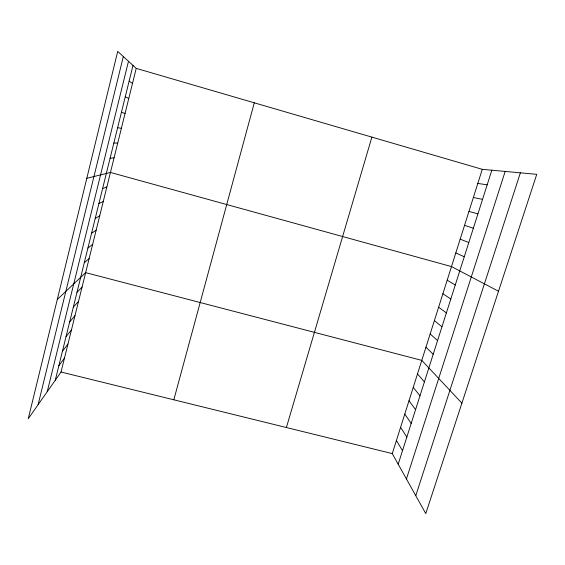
<?xml version="1.0" encoding="UTF-8"?>
<svg xmlns="http://www.w3.org/2000/svg" width="565" height="565" viewBox="0 0 565 565"><rect width="100%" height="100%" fill="white"/><g stroke="black" fill="none" stroke-linecap="round" stroke-linejoin="round"><path stroke-width="0.85" d="M38.095 404.702L123.318 56.542M47.234 391.672L128.488 61.281M55.271 380.224L133.008 65.427M61.027 372.024L136.229 68.372L117.704 51.394L28.25 418.736L61.027 372.024L392.265 453.596L425.77 513.606L536.75 174.331L482.284 169.331L136.229 68.372M173.829 399.801L254.285 102.816M286.399 427.521L371.883 137.126M392.265 453.596L482.284 169.331M398.191 464.211L491.833 170.206M406.433 478.979L505.174 171.435M415.769 495.696L520.372 172.826M58.838 365.774L64.481 358.055M62.433 351.239L67.962 344.014M66.041 336.62L71.458 329.889M69.665 321.923L74.975 315.694M73.316 307.141L78.507 301.42M76.988 292.282L82.066 287.062M57.291 299.485L85.64 272.634L421.78 360.378L461.895 403.163M84.284 262.739L89.129 258.551M87.907 248.07L92.632 244.391M91.551 233.31L96.156 230.16M95.21 218.478L99.701 215.844M98.896 203.555L103.268 201.458M102.604 188.555L106.849 186.987M86.798 178.307L110.45 172.445L451.484 266.588L498.507 291.236M110.076 158.292L114.074 157.819M113.84 143.037L117.718 143.114M477.813 183.441L487.171 184.833M117.633 127.69L121.376 128.333M473.371 197.482L482.545 199.374M468.95 211.444L477.934 213.838M464.55 225.336L473.357 228.225M121.44 112.258L125.056 113.466M460.171 239.157L468.795 242.533M455.821 252.908L464.261 256.764M125.275 96.735L128.756 98.515M447.176 280.191L455.27 285M442.889 293.729L450.806 299.005M129.131 81.127L132.485 83.486M438.624 307.198L446.371 312.939M434.379 320.595L441.957 326.796M430.163 333.922L437.571 340.575M425.961 347.185L433.2 354.29M417.5 373.903L424.407 381.905M413.241 387.357L419.979 395.804M409.004 400.747L415.572 409.632M404.78 414.06L411.193 423.39M400.585 427.31L406.835 437.07M396.418 440.488L402.499 450.672"/></g></svg>
